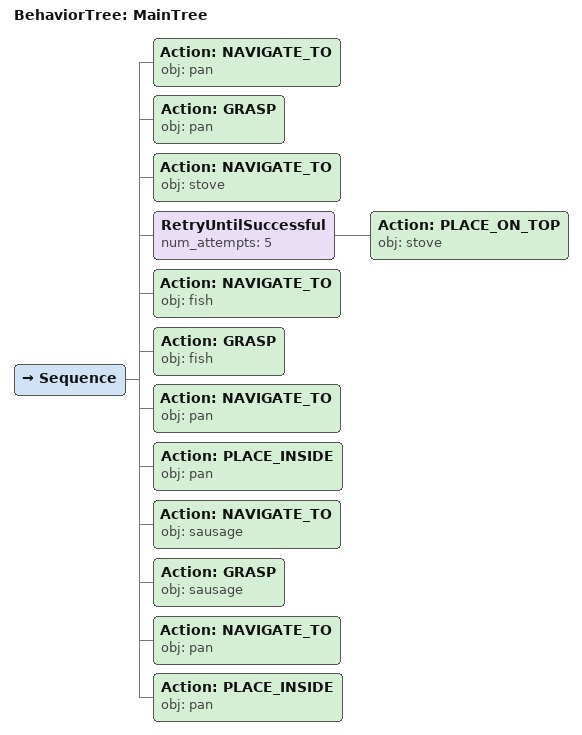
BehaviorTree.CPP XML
<root main_tree_to_execute="MainTree">
  <BehaviorTree ID="MainTree">
    <Sequence>
      <!-- Navigate to pan -->
      <Action ID="NAVIGATE_TO" obj="pan" />
      <!-- Grasp pan -->
      <Action ID="GRASP" obj="pan" />
      <!-- Navigate to stove -->
      <Action ID="NAVIGATE_TO" obj="stove" />
      <!-- Retry PLACE_ON_TOP stove up to 5 attempts -->
      <RetryUntilSuccessful num_attempts="5">
        <!-- Place on stove -->
        <Action ID="PLACE_ON_TOP" obj="stove" />
      </RetryUntilSuccessful>

      <!-- Navigate to fish -->
      <Action ID="NAVIGATE_TO" obj="fish" />
      <!-- Grasp fish -->
      <Action ID="GRASP" obj="fish" />
      <!-- Navigate to pan -->
      <Action ID="NAVIGATE_TO" obj="pan" />
      <!-- Place inside pan -->
      <Action ID="PLACE_INSIDE" obj="pan" />
      <!-- Navigate to sausage -->
      <Action ID="NAVIGATE_TO" obj="sausage" />
      <!-- Grasp sausage -->
      <Action ID="GRASP" obj="sausage" />
      <!-- Navigate to pan -->
      <Action ID="NAVIGATE_TO" obj="pan" />
      <!-- Place inside pan -->
      <Action ID="PLACE_INSIDE" obj="pan" />
    </Sequence>
  </BehaviorTree>
</root>
